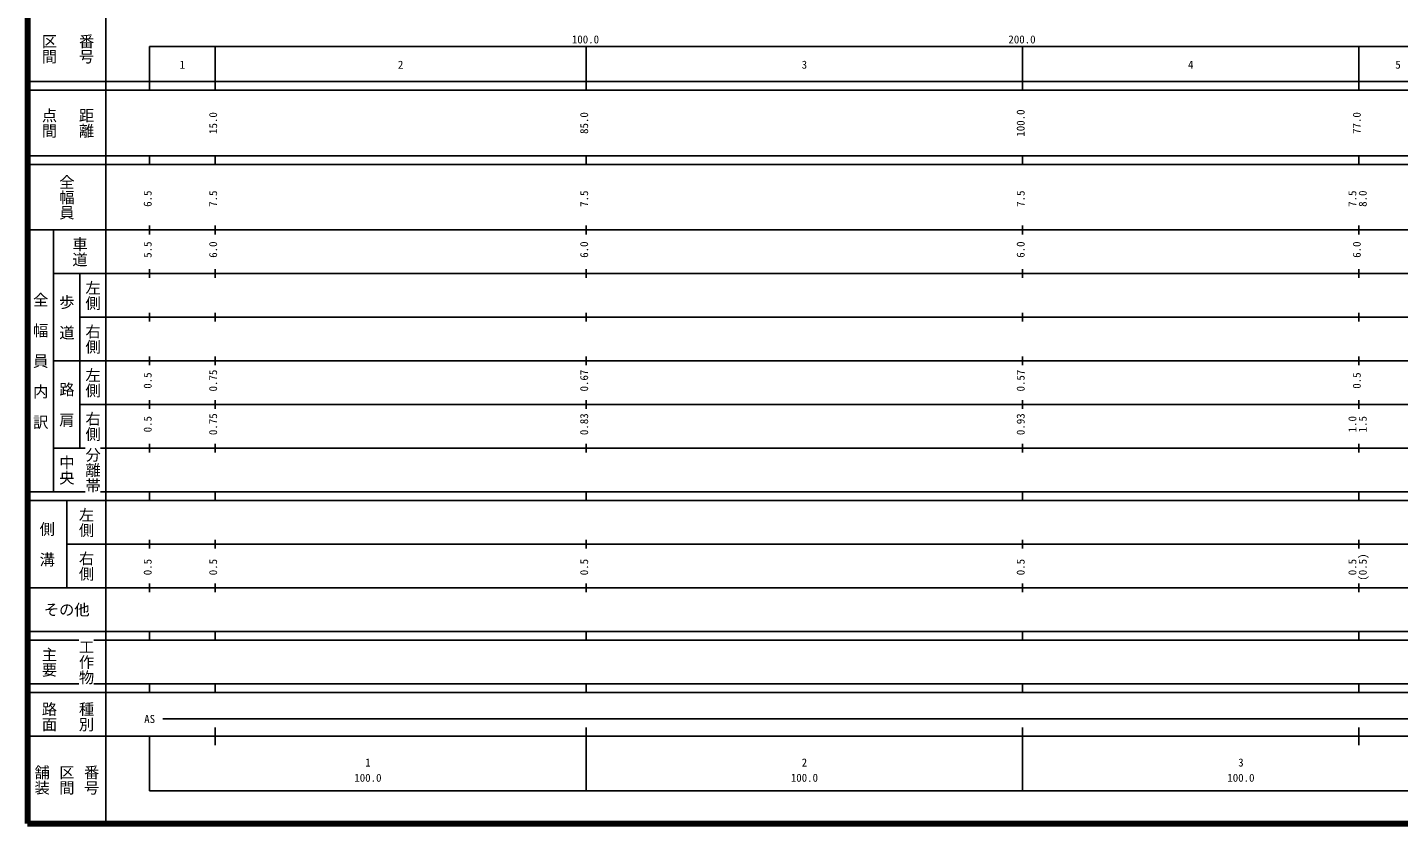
# Model space of a CAD drawing. Units: millimetres on the paper, enlarged 1000 times. Extents: x 60373 to 700373, y 4510 to 364510.
# Drawn here: x 60373 to 374492, y 4510 to 186919 of the extents above; entities that cross this region are included whole.
import ezdxf
from ezdxf.enums import TextEntityAlignment as Align

# ---------------------------------------------------------------- set-up
doc = ezdxf.new("R2010")
doc.units = ezdxf.units.MM
doc.header["$LTSCALE"] = 1000
doc.layers.add('M-TTL', color=2, linetype='Continuous', lineweight=140)
doc.layers.add('M-TTL-BAND', color=7, linetype='Continuous', lineweight=25)
doc.styles.add('@ＭＳ ゴシック', font='')
doc.styles.add('ＭＳ ゴシック', font='')
doc.styles.get('@ＭＳ ゴシック').set_extended_font_data('@MS Gothic')
doc.styles.get('ＭＳ ゴシック').set_extended_font_data('MS Gothic')

msp = doc.modelspace()

# ---------------------------------------------------------------- linework, layer by layer
at = {"layer": 'M-TTL'}
for p, q in [((60373, 364510), (60373, 4510)), ((60373, 4510), (700373, 4510))]:
    msp.add_line(p, q, dxfattribs=at)
at = {"layer": 'M-TTL-BAND'}
for p, q in [((78373, 354510), (78373, 4510)), ((88373, 182510), (599373, 182510)), ((88373, 182510), (88373, 172510)), ((103373, 172510), (103373, 182510)), ((188373, 172510), (188373, 182510)), ((288373, 172510), (288373, 182510)), ((365373, 172510), (365373, 182510)), ((60373, 174510), (599373, 174510)), ((60373, 172510), (599373, 172510)), ((60373, 157510), (599373, 157510)), ((88373, 155510), (88373, 157510)), ((103373, 155510), (103373, 157510)), ((188373, 155510), (188373, 157510)), ((288373, 155510), (288373, 157510)), ((365373, 155510), (365373, 157510)), ((60373, 155510), (599373, 155510)), ((88373, 139510), (88373, 141510)), ((103373, 139510), (103373, 141510)), ((188373, 139510), (188373, 141510)), ((288373, 139510), (288373, 141510)), ((365373, 139510), (365373, 141510)), ((60373, 140510), (599373, 140510)), ((66373, 80510), (66373, 140510)), ((66373, 130510), (599373, 130510)), ((72373, 130510), (72373, 90510)), ((88373, 129510), (88373, 131510)), ((103373, 129510), (103373, 131510)), ((188373, 129510), (188373, 131510)), ((288373, 129510), (288373, 131510)), ((365373, 129510), (365373, 131510)), ((72373, 120510), (599373, 120510)), ((88373, 119510), (88373, 121510)), ((103373, 119510), (103373, 121510)), ((188373, 119510), (188373, 121510)), ((288373, 119510), (288373, 121510)), ((365373, 119510), (365373, 121510)), ((66373, 110510), (599373, 110510)), ((88373, 109510), (88373, 111510)), ((103373, 109510), (103373, 111510)), ((188373, 109510), (188373, 111510)), ((288373, 109510), (288373, 111510)), ((365373, 109510), (365373, 111510)), ((88373, 99510), (88373, 101510)), ((103373, 99510), (103373, 101510)), ((188373, 99510), (188373, 101510)), ((288373, 99510), (288373, 101510)), ((365373, 99510), (365373, 101510)), ((72373, 100510), (599373, 100510)), ((88373, 89510), (88373, 91510)), ((103373, 89510), (103373, 91510)), ((188373, 89510), (188373, 91510)), ((288373, 89510), (288373, 91510)), ((365373, 89510), (365373, 91510)), ((66373, 90510), (73623, 90510)), ((77123, 90510), (599373, 90510)), ((60373, 80510), (73623, 80510)), ((77123, 80510), (599373, 80510)), ((88373, 78510), (88373, 80510)), ((103373, 78510), (103373, 80510)), ((188373, 78510), (188373, 80510)), ((288373, 78510), (288373, 80510)), ((365373, 78510), (365373, 80510)), ((60373, 78510), (599373, 78510)), ((69373, 78510), (69373, 58510)), ((88373, 67510), (88373, 69510)), ((103373, 67510), (103373, 69510)), ((188373, 67510), (188373, 69510)), ((288373, 67510), (288373, 69510)), ((365373, 67510), (365373, 69510)), ((69373, 68510), (599373, 68510)), ((60373, 58510), (599373, 58510)), ((88373, 57510), (88373, 59510)), ((103373, 57510), (103373, 59510)), ((188373, 57510), (188373, 59510)), ((288373, 57510), (288373, 59510)), ((365373, 57510), (365373, 59510)), ((60373, 48510), (599373, 48510)), ((88373, 46510), (88373, 48510)), ((103373, 46510), (103373, 48510)), ((188373, 46510), (188373, 48510)), ((288373, 46510), (288373, 48510)), ((365373, 46510), (365373, 48510)), ((60373, 46510), (72123, 46510)), ((75623, 46510), (599373, 46510)), ((60373, 36510), (72123, 36510)), ((75623, 36510), (599373, 36510)), ((88373, 34510), (88373, 36510)), ((103373, 34510), (103373, 36510)), ((188373, 34510), (188373, 36510)), ((288373, 34510), (288373, 36510)), ((365373, 34510), (365373, 36510)), ((60373, 34510), (599373, 34510)), ((91373, 28510), (585373, 28510)), ((103373, 22510), (103373, 26510)), ((188373, 12010), (188373, 26510)), ((288373, 12010), (288373, 26510)), ((365373, 22510), (365373, 26510)), ((60373, 24510), (599373, 24510)), ((88373, 24510), (88373, 12010)), ((88373, 12010), (599373, 12010))]:
    msp.add_line(p, q, dxfattribs=at)

# ---------------------------------------------------------------- texts
at = {"layer": 'M-TTL-BAND', "style": '@ＭＳ ゴシック'}
for s, p in [('区間', (65373, 182010)), ('番号', (73873, 182010)), ('点間', (65373, 165010)), ('距離', (73873, 165010)), ('全幅員', (69373, 148010)), ('車道', (72373, 135510)), ('左側', (75373, 125510)), ('全\u3000幅\u3000員\u3000内\u3000訳', (63373, 110510)), ('歩\u3000道', (69373, 120510)), ('右側', (75373, 115510)), ('左側', (75373, 105510)), ('路\u3000肩', (69373, 100510)), ('右側', (75373, 95510)), ('中央', (69373, 85510)), ('分離帯', (75373, 85510)), ('左側', (73873, 73510)), ('側\u3000溝', (64873, 68510)), ('右側', (73873, 63510)), ('主要', (65373, 41510)), ('工作物', (73873, 41510)), ('路面', (65373, 29010)), ('種別', (73873, 29010)), ('舗装', (63706, 14510)), ('区間', (69373, 14510)), ('番号', (75039, 14510))]:
    msp.add_text(s, height=2566, rotation=270, dxfattribs=at).set_placement(p, align=Align.MIDDLE_CENTER)
at = {"layer": 'M-TTL-BAND', "style": 'ＭＳ ゴシック'}
for s, p in [('100.0', (188217, 182704)), ('200.0', (288217, 182704)), ('1', (95873, 176915)), ('2', (145873, 176915)), ('3', (238373, 176915)), ('4', (326873, 176915)), ('5', (374373, 176915)), ('AS', (88373, 27010)), ('1', (138373, 17033)), ('2', (238373, 17033)), ('3', (338373, 17033)), ('100.0', (138373, 13543)), ('100.0', (238373, 13543)), ('100.0', (338373, 13543))]:
    msp.add_text(s, height=1833, dxfattribs=at).set_placement(p, align=Align.BOTTOM_CENTER)
for s, p in [('15.0', (104373, 165010)), ('85.0', (189373, 165010)), ('100.0', (289373, 165010)), ('77.0', (366373, 165010)), ('6.5', (89373, 147684)), ('7.5', (104373, 147684)), ('7.5', (189373, 147684)), ('7.5', (289373, 147684)), ('7.5', (365373, 147684)), ('8.0', (367743, 147684)), ('5.5', (89373, 136010)), ('6.0', (104373, 136010)), ('6.0', (189373, 136010)), ('6.0', (289373, 136010)), ('6.0', (366373, 136010)), ('0.5', (89373, 106010)), ('0.75', (104373, 106010)), ('0.67', (189373, 106010)), ('0.57', (289373, 106010)), ('0.5', (366373, 106010)), ('0.5', (89373, 96010)), ('0.75', (104373, 96010)), ('0.83', (189373, 96010)), ('0.93', (289373, 96010)), ('1.0', (365373, 96010)), ('1.5', (367743, 96010)), ('(0.5)', (367743, 63274)), ('0.5', (89373, 63274)), ('0.5', (104373, 63274)), ('0.5', (189373, 63274)), ('0.5', (289373, 63274)), ('0.5', (365373, 63274))]:
    msp.add_text(s, height=1833, rotation=90, dxfattribs=at).set_placement(p, align=Align.BOTTOM_CENTER)
msp.add_text('その他', height=2566, dxfattribs=at).set_placement((69373, 53510), align=Align.MIDDLE_CENTER)

doc.saveas('drawing.dxf')
